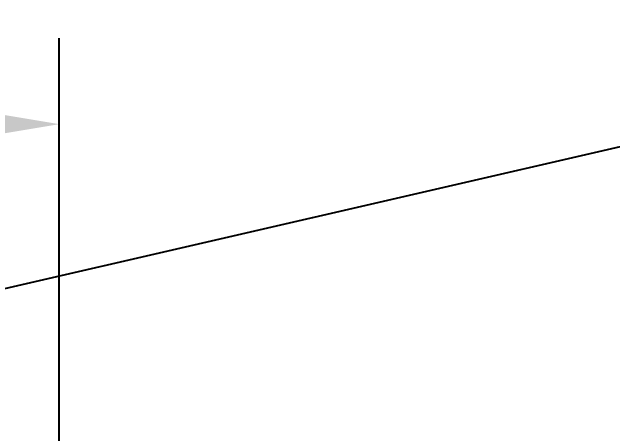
# Model space of a CAD drawing. Header units: millimetres. Extents: x -1970 to 59977, y -65068 to 6837.
# Drawn here: x 27546 to 28597, y 1541 to 2278 of the extents above; entities that cross this region are included whole.
import ezdxf

# ---------------------------------------------------------------- set-up
doc = ezdxf.new("R2010")
doc.units = ezdxf.units.MM
doc.layers.add('COTAS_P', color=1, linetype='Continuous', lineweight=0)
doc.dimstyles.new('R19_100', dxfattribs={"dimtxt": 250, "dimasz": 150, "dimexe": 150, "dimexo": 80, "dimgap": 100, "dimtad": 1, "dimtih": 1, "dimtoh": 1, "dimdsep": 46, "dimcen": 0.09, "dimadec": 0, "dimazin": 0, "dimtfac": 1, "dimtdec": 4, "dimtofl": 0, "dimtmove": 0, "dimatfit": 3, "dimfxl": 1, "dimtolj": 1, "dimtzin": 0, "dimarcsym": 0})

# ---------------------------------------------------------------- blocks, each defined once
blk = doc.blocks.new('*D6')
at = {"layer": 'COTAS_P', "color": 0, "lineweight": -2, "transparency": 16777216}
for p, q in [((25128.2, 1262), (25128.2, 2232)), ((27628.2, 1262), (27628.2, 2232)), ((25278.2, 2082), (27478.2, 2082))]:
    blk.add_line(p, q, dxfattribs=at)
at = {"layer": 'COTAS_P', "color": 0, "transparency": 16777216}
for points in [[(25278.2, 2107), (25278.2, 2057), (25128.2, 2082)], [(27478.2, 2107), (27478.2, 2057), (27628.2, 2082)]]:
    blk.add_solid(points, dxfattribs=at)
at = {"layer": 'Defpoints', "color": 0, "transparency": 16777216}
for p in [(27628.2, 2082), (25128.2, 1182), (27628.2, 1182)]:
    blk.add_point(p, dxfattribs=at)
blk = doc.blocks.new('*D9')
at = {"layer": 'COTAS_P', "color": 0, "lineweight": -2, "transparency": 16777216}
for p, q in [((38921.3, 3578), (38703.4, 4523.2)), ((27384.7, 1760.7), (38591, 4343.3)), ((27422.7, 928), (27204.9, 1873.2))]:
    blk.add_line(p, q, dxfattribs=at)
at = {"layer": 'COTAS_P', "color": 0, "transparency": 16777216}
for points in [[(38585.4, 4367.7), (38596.6, 4319), (38737.1, 4377)], [(27379.1, 1785.1), (27390.3, 1736.3), (27238.5, 1727)]]:
    blk.add_solid(points, dxfattribs=at)
at = {"layer": 'Defpoints', "color": 0, "transparency": 16777216}
for p in [(38737.1, 4377), (38939.3, 3500), (27440.7, 850)]:
    blk.add_point(p, dxfattribs=at)

msp = doc.modelspace()

# ---------------------------------------------------------------- dimensions: what is measured, and where the dimension line sits
at = {"layer": 'COTAS_P'}
for p1, p2, picture, middle in [((27440.666, 850), (38939.253, 3500), '*D9', (32987.841, 3052.011)), ((25128.187, 1182), (27628.187, 1182), '*D6', (26378.187, 2082))]:
    dim = msp.add_aligned_dim(p1=p1, p2=p2, distance=900, text='<> P', dimstyle='R19_100', dxfattribs=at)
    dim.commit()
    dim.dimension.update_dxf_attribs({"geometry": picture, "text_midpoint": middle})

doc.saveas('drawing.dxf')
